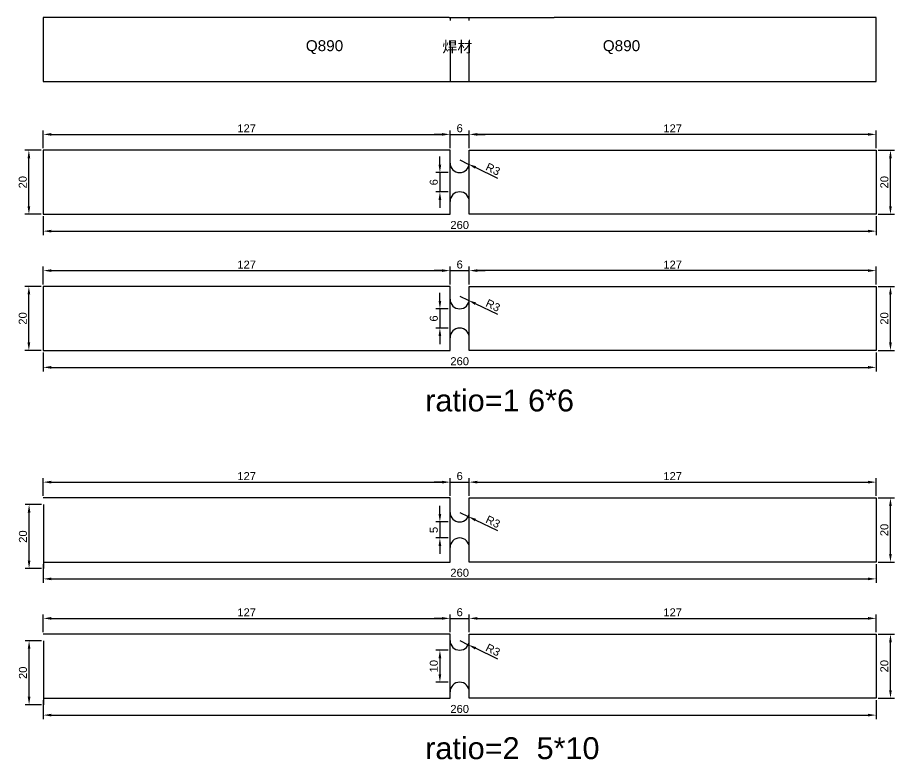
# Model space of a CAD drawing. Header units: millimetres. Extents: x 2230 to 5132, y 147 to 2048.
# Drawn here: x 2822 to 3095.8, y 176.5 to 408.1 of the extents above; entities that cross this region are included whole.
import ezdxf

# ---------------------------------------------------------------- set-up
doc = ezdxf.new("R2010")
doc.units = ezdxf.units.MM
doc.linetypes.add('DASHED', pattern=[19.05, 12.7, -6.35])
doc.styles.get("Standard").update_dxf_attribs({"font": 'arial.ttf'})
doc.dimstyles.new('ISO-25', dxfattribs={"dimtxt": 2.5, "dimasz": 2.5, "dimexe": 1.25, "dimexo": 0.625, "dimtad": 1, "dimtxsty": 'Standard', "dimcen": 2.5, "dimadec": 0, "dimazin": 0, "dimtfac": 1, "dimtmove": 0, "dimatfit": 3, "dimfxl": 1, "dimarcsym": 0})

# ---------------------------------------------------------------- blocks, each defined once
blk = doc.blocks.new('*D288')
at = {"color": 0, "lineweight": -2, "transparency": 16777216}
for p, q in [((2829.45, 366.67), (2824.33, 366.67)), ((2825.58, 349.17), (2825.58, 364.17)), ((2829.45, 346.67), (2824.33, 346.67))]:
    blk.add_line(p, q, dxfattribs=at)
at = {"color": 0, "transparency": 16777216}
for points in [[(2825.17, 364.17), (2826, 364.17), (2825.58, 366.67)], [(2825.17, 349.17), (2826, 349.17), (2825.58, 346.67)]]:
    blk.add_solid(points, dxfattribs=at)
at = {"layer": 'Defpoints', "color": 0, "transparency": 16777216}
for p in [(2825.58, 366.67), (2830.07, 366.67), (2830.07, 346.67)]:
    blk.add_point(p, dxfattribs=at)
at = {"color": 0, "transparency": 16777216, "insert": (2823.68, 356.67), "char_height": 2.5, "attachment_point": 5, "rotation": 90}
blk.add_mtext('20', dxfattribs=at)
blk = doc.blocks.new('*D353')
at = {"color": 0, "lineweight": -2, "transparency": 16777216}
for p, q in [((2830.07, 367.3), (2830.07, 372.86)), ((2957.07, 367.3), (2957.07, 372.86)), ((2832.57, 371.61), (2954.57, 371.61))]:
    blk.add_line(p, q, dxfattribs=at)
at = {"color": 0, "transparency": 16777216}
for points in [[(2832.57, 372.03), (2832.57, 371.19), (2830.07, 371.61)], [(2954.57, 372.03), (2954.57, 371.19), (2957.07, 371.61)]]:
    blk.add_solid(points, dxfattribs=at)
at = {"layer": 'Defpoints', "color": 0, "transparency": 16777216}
for p in [(2957.07, 371.61), (2830.07, 366.67), (2957.07, 366.67)]:
    blk.add_point(p, dxfattribs=at)
at = {"color": 0, "transparency": 16777216, "insert": (2893.57, 373.49), "char_height": 2.5, "attachment_point": 5}
blk.add_mtext('127', dxfattribs=at)
blk = doc.blocks.new('*D289')
at = {"color": 0, "lineweight": -2, "transparency": 16777216}
for p, q in [((2953.9, 362.17), (2953.9, 364.67)), ((2956.45, 359.67), (2952.65, 359.67)), ((2953.9, 359.67), (2953.9, 353.67)), ((2956.45, 353.67), (2952.65, 353.67)), ((2953.9, 351.17), (2953.9, 348.67))]:
    blk.add_line(p, q, dxfattribs=at)
at = {"color": 0, "transparency": 16777216}
for points in [[(2953.48, 362.17), (2954.32, 362.17), (2953.9, 359.67)], [(2953.48, 351.17), (2954.32, 351.17), (2953.9, 353.67)]]:
    blk.add_solid(points, dxfattribs=at)
at = {"layer": 'Defpoints', "color": 0, "transparency": 16777216}
for p in [(2957.07, 359.67), (2953.9, 353.67), (2957.07, 353.67)]:
    blk.add_point(p, dxfattribs=at)
at = {"color": 0, "transparency": 16777216, "insert": (2952, 356.67), "char_height": 2.5, "attachment_point": 5, "rotation": 90}
blk.add_mtext('6', dxfattribs=at)
blk = doc.blocks.new('*D290')
at = {"color": 0, "lineweight": -2, "transparency": 16777216}
for p, q in [((2960.07, 363.67), (2962.77, 362.36)), ((2972.02, 357.88), (2965.02, 361.27))]:
    blk.add_line(p, q, dxfattribs=at)
at = {"color": 0, "transparency": 16777216}
blk.add_solid([(2965.2, 361.65), (2964.84, 360.9), (2962.77, 362.36)], dxfattribs=at)
at = {"layer": 'Defpoints', "color": 0, "transparency": 16777216}
for p in [(2960.07, 363.67), (2962.77, 362.36)]:
    blk.add_point(p, dxfattribs=at)
at = {"color": 0, "transparency": 16777216, "insert": (2970.47, 360.74), "char_height": 2.5, "attachment_point": 5, "rotation": 334.116}
blk.add_mtext('R3', dxfattribs=at)
blk = doc.blocks.new('*D291')
at = {"color": 0, "lineweight": -2, "transparency": 16777216}
for p, q in [((3090.7, 366.67), (3095.81, 366.67)), ((3094.56, 349.17), (3094.56, 364.17)), ((3090.7, 346.67), (3095.81, 346.67))]:
    blk.add_line(p, q, dxfattribs=at)
at = {"color": 0, "transparency": 16777216}
for points in [[(3094.14, 364.17), (3094.97, 364.17), (3094.56, 366.67)], [(3094.14, 349.17), (3094.97, 349.17), (3094.56, 346.67)]]:
    blk.add_solid(points, dxfattribs=at)
at = {"layer": 'Defpoints', "color": 0, "transparency": 16777216}
for p in [(3090.07, 366.67), (3094.56, 366.67), (3090.07, 346.67)]:
    blk.add_point(p, dxfattribs=at)
at = {"color": 0, "transparency": 16777216, "insert": (3092.66, 356.67), "char_height": 2.5, "attachment_point": 5, "rotation": 90}
blk.add_mtext('20', dxfattribs=at)
blk = doc.blocks.new('*D354')
at = {"color": 0, "lineweight": -2, "transparency": 16777216}
for p, q in [((2963.07, 367.3), (2963.07, 372.86)), ((3090.07, 367.3), (3090.07, 372.86)), ((3087.57, 371.61), (2965.57, 371.61))]:
    blk.add_line(p, q, dxfattribs=at)
at = {"color": 0, "transparency": 16777216}
for points in [[(2965.57, 372.03), (2965.57, 371.19), (2963.07, 371.61)], [(3087.57, 372.03), (3087.57, 371.19), (3090.07, 371.61)]]:
    blk.add_solid(points, dxfattribs=at)
at = {"layer": 'Defpoints', "color": 0, "transparency": 16777216}
for p in [(2963.07, 371.61), (2963.07, 366.67), (3090.07, 366.67)]:
    blk.add_point(p, dxfattribs=at)
at = {"color": 0, "transparency": 16777216, "insert": (3026.57, 373.49), "char_height": 2.5, "attachment_point": 5}
blk.add_mtext('127', dxfattribs=at)
blk = doc.blocks.new('*D292')
at = {"color": 0, "lineweight": -2, "transparency": 16777216}
for p, q in [((2957.07, 367.3), (2957.07, 372.86)), ((2963.07, 367.3), (2963.07, 372.86)), ((2954.57, 371.61), (2952.07, 371.61)), ((2957.07, 371.61), (2963.07, 371.61)), ((2965.57, 371.61), (2968.07, 371.61))]:
    blk.add_line(p, q, dxfattribs=at)
at = {"color": 0, "transparency": 16777216}
for points in [[(2954.57, 372.03), (2954.57, 371.19), (2957.07, 371.61)], [(2965.57, 372.03), (2965.57, 371.19), (2963.07, 371.61)]]:
    blk.add_solid(points, dxfattribs=at)
at = {"layer": 'Defpoints', "color": 0, "transparency": 16777216}
for p in [(2963.07, 371.61), (2957.07, 366.67), (2963.07, 366.67)]:
    blk.add_point(p, dxfattribs=at)
at = {"color": 0, "transparency": 16777216, "insert": (2960.07, 373.51), "char_height": 2.5, "attachment_point": 5}
blk.add_mtext('6', dxfattribs=at)
blk = doc.blocks.new('*D293')
at = {"color": 0, "lineweight": -2, "transparency": 16777216}
for p, q in [((2830.07, 346.05), (2830.07, 340.16)), ((3090.07, 346.05), (3090.07, 340.16)), ((2832.57, 341.41), (3087.57, 341.41))]:
    blk.add_line(p, q, dxfattribs=at)
at = {"color": 0, "transparency": 16777216}
for points in [[(2832.57, 341.82), (2832.57, 340.99), (2830.07, 341.41)], [(3087.57, 341.82), (3087.57, 340.99), (3090.07, 341.41)]]:
    blk.add_solid(points, dxfattribs=at)
at = {"layer": 'Defpoints', "color": 0, "transparency": 16777216}
for p in [(2830.07, 346.67), (3090.07, 346.67), (3090.07, 341.41)]:
    blk.add_point(p, dxfattribs=at)
at = {"color": 0, "transparency": 16777216, "insert": (2960.07, 343.31), "char_height": 2.5, "attachment_point": 5}
blk.add_mtext('260', dxfattribs=at)
blk = doc.blocks.new('*D294')
at = {"color": 0, "lineweight": -2, "transparency": 16777216}
for p, q in [((2829.45, 324.15), (2824.33, 324.15)), ((2825.58, 306.65), (2825.58, 321.65)), ((2829.45, 304.15), (2824.33, 304.15))]:
    blk.add_line(p, q, dxfattribs=at)
at = {"color": 0, "transparency": 16777216}
for points in [[(2825.17, 321.65), (2826, 321.65), (2825.58, 324.15)], [(2825.17, 306.65), (2826, 306.65), (2825.58, 304.15)]]:
    blk.add_solid(points, dxfattribs=at)
at = {"layer": 'Defpoints', "color": 0, "transparency": 16777216}
for p in [(2825.58, 324.15), (2830.07, 324.15), (2830.07, 304.15)]:
    blk.add_point(p, dxfattribs=at)
at = {"color": 0, "transparency": 16777216, "insert": (2823.68, 314.15), "char_height": 2.5, "attachment_point": 5, "rotation": 90}
blk.add_mtext('20', dxfattribs=at)
blk = doc.blocks.new('*D355')
at = {"color": 0, "lineweight": -2, "transparency": 16777216}
for p, q in [((2830.07, 324.77), (2830.07, 330.33)), ((2832.57, 329.08), (2954.57, 329.08)), ((2957.07, 324.77), (2957.07, 330.33))]:
    blk.add_line(p, q, dxfattribs=at)
at = {"color": 0, "transparency": 16777216}
for points in [[(2832.57, 329.5), (2832.57, 328.67), (2830.07, 329.08)], [(2954.57, 329.5), (2954.57, 328.67), (2957.07, 329.08)]]:
    blk.add_solid(points, dxfattribs=at)
at = {"layer": 'Defpoints', "color": 0, "transparency": 16777216}
for p in [(2957.07, 329.08), (2830.07, 324.15), (2957.07, 324.15)]:
    blk.add_point(p, dxfattribs=at)
at = {"color": 0, "transparency": 16777216, "insert": (2893.57, 330.96), "char_height": 2.5, "attachment_point": 5}
blk.add_mtext('127', dxfattribs=at)
blk = doc.blocks.new('*D296')
at = {"color": 0, "lineweight": -2, "transparency": 16777216}
for p, q in [((2960.07, 321.15), (2962.77, 319.84)), ((2972.02, 315.35), (2965.02, 318.75))]:
    blk.add_line(p, q, dxfattribs=at)
at = {"color": 0, "transparency": 16777216}
blk.add_solid([(2965.2, 319.12), (2964.84, 318.37), (2962.77, 319.84)], dxfattribs=at)
at = {"layer": 'Defpoints', "color": 0, "transparency": 16777216}
for p in [(2960.07, 321.15), (2962.77, 319.84)]:
    blk.add_point(p, dxfattribs=at)
at = {"color": 0, "transparency": 16777216, "insert": (2970.47, 318.21), "char_height": 2.5, "attachment_point": 5, "rotation": 334.116}
blk.add_mtext('R3', dxfattribs=at)
blk = doc.blocks.new('*D297')
at = {"color": 0, "lineweight": -2, "transparency": 16777216}
for p, q in [((3090.7, 324.15), (3095.81, 324.15)), ((3094.56, 306.65), (3094.56, 321.65)), ((3090.7, 304.15), (3095.81, 304.15))]:
    blk.add_line(p, q, dxfattribs=at)
at = {"color": 0, "transparency": 16777216}
for points in [[(3094.14, 321.65), (3094.97, 321.65), (3094.56, 324.15)], [(3094.14, 306.65), (3094.97, 306.65), (3094.56, 304.15)]]:
    blk.add_solid(points, dxfattribs=at)
at = {"layer": 'Defpoints', "color": 0, "transparency": 16777216}
for p in [(3090.07, 324.15), (3094.56, 324.15), (3090.07, 304.15)]:
    blk.add_point(p, dxfattribs=at)
at = {"color": 0, "transparency": 16777216, "insert": (3092.66, 314.15), "char_height": 2.5, "attachment_point": 5, "rotation": 90}
blk.add_mtext('20', dxfattribs=at)
blk = doc.blocks.new('*D356')
at = {"color": 0, "lineweight": -2, "transparency": 16777216}
for p, q in [((2963.07, 324.77), (2963.07, 330.33)), ((3087.57, 329.08), (2965.57, 329.08)), ((3090.07, 324.77), (3090.07, 330.33))]:
    blk.add_line(p, q, dxfattribs=at)
at = {"color": 0, "transparency": 16777216}
for points in [[(2965.57, 329.5), (2965.57, 328.67), (2963.07, 329.08)], [(3087.57, 329.5), (3087.57, 328.67), (3090.07, 329.08)]]:
    blk.add_solid(points, dxfattribs=at)
at = {"layer": 'Defpoints', "color": 0, "transparency": 16777216}
for p in [(2963.07, 329.08), (2963.07, 324.15), (3090.07, 324.15)]:
    blk.add_point(p, dxfattribs=at)
at = {"color": 0, "transparency": 16777216, "insert": (3026.57, 330.96), "char_height": 2.5, "attachment_point": 5}
blk.add_mtext('127', dxfattribs=at)
blk = doc.blocks.new('*D298')
at = {"color": 0, "lineweight": -2, "transparency": 16777216}
for p, q in [((2954.57, 329.08), (2952.07, 329.08)), ((2957.07, 324.77), (2957.07, 330.33)), ((2957.07, 329.08), (2963.07, 329.08)), ((2963.07, 324.77), (2963.07, 330.33)), ((2965.57, 329.08), (2968.07, 329.08))]:
    blk.add_line(p, q, dxfattribs=at)
at = {"color": 0, "transparency": 16777216}
for points in [[(2954.57, 329.5), (2954.57, 328.67), (2957.07, 329.08)], [(2965.57, 329.5), (2965.57, 328.67), (2963.07, 329.08)]]:
    blk.add_solid(points, dxfattribs=at)
at = {"layer": 'Defpoints', "color": 0, "transparency": 16777216}
for p in [(2963.07, 329.08), (2957.07, 324.15), (2963.07, 324.15)]:
    blk.add_point(p, dxfattribs=at)
at = {"color": 0, "transparency": 16777216, "insert": (2960.07, 330.98), "char_height": 2.5, "attachment_point": 5}
blk.add_mtext('6', dxfattribs=at)
blk = doc.blocks.new('*D299')
at = {"color": 0, "lineweight": -2, "transparency": 16777216}
for p, q in [((2830.07, 303.52), (2830.07, 297.63)), ((3090.07, 303.52), (3090.07, 297.63)), ((2832.57, 298.88), (3087.57, 298.88))]:
    blk.add_line(p, q, dxfattribs=at)
at = {"color": 0, "transparency": 16777216}
for points in [[(2832.57, 299.3), (2832.57, 298.47), (2830.07, 298.88)], [(3087.57, 299.3), (3087.57, 298.47), (3090.07, 298.88)]]:
    blk.add_solid(points, dxfattribs=at)
at = {"layer": 'Defpoints', "color": 0, "transparency": 16777216}
for p in [(2830.07, 304.15), (3090.07, 304.15), (3090.07, 298.88)]:
    blk.add_point(p, dxfattribs=at)
at = {"color": 0, "transparency": 16777216, "insert": (2960.07, 300.78), "char_height": 2.5, "attachment_point": 5}
blk.add_mtext('260', dxfattribs=at)
blk = doc.blocks.new('*D310')
at = {"color": 0, "lineweight": -2, "transparency": 16777216}
for p, q in [((2829.51, 256.05), (2824.4, 256.05)), ((2825.65, 238.55), (2825.65, 253.55)), ((2829.51, 236.05), (2824.4, 236.05))]:
    blk.add_line(p, q, dxfattribs=at)
at = {"color": 0, "transparency": 16777216}
for points in [[(2825.23, 253.55), (2826.06, 253.55), (2825.65, 256.05)], [(2825.23, 238.55), (2826.06, 238.55), (2825.65, 236.05)]]:
    blk.add_solid(points, dxfattribs=at)
at = {"layer": 'Defpoints', "color": 0, "transparency": 16777216}
for p in [(2825.65, 256.05), (2830.13, 256.05), (2830.13, 236.05)]:
    blk.add_point(p, dxfattribs=at)
at = {"color": 0, "transparency": 16777216, "insert": (2823.74, 246.05), "char_height": 2.5, "attachment_point": 5, "rotation": 90}
blk.add_mtext('20', dxfattribs=at)
blk = doc.blocks.new('*D357')
at = {"color": 0, "lineweight": -2, "transparency": 16777216}
for p, q in [((2830.07, 258.74), (2830.07, 264.3)), ((2832.57, 263.05), (2954.57, 263.05)), ((2957.07, 258.74), (2957.07, 264.3))]:
    blk.add_line(p, q, dxfattribs=at)
at = {"color": 0, "transparency": 16777216}
for points in [[(2832.57, 263.47), (2832.57, 262.63), (2830.07, 263.05)], [(2954.57, 263.47), (2954.57, 262.63), (2957.07, 263.05)]]:
    blk.add_solid(points, dxfattribs=at)
at = {"layer": 'Defpoints', "color": 0, "transparency": 16777216}
for p in [(2957.07, 263.05), (2830.07, 258.12), (2957.07, 258.12)]:
    blk.add_point(p, dxfattribs=at)
at = {"color": 0, "transparency": 16777216, "insert": (2893.57, 264.93), "char_height": 2.5, "attachment_point": 5}
blk.add_mtext('127', dxfattribs=at)
blk = doc.blocks.new('*D311')
at = {"color": 0, "lineweight": -2, "transparency": 16777216}
for p, q in [((2953.9, 253.12), (2953.9, 255.62)), ((2956.45, 250.62), (2952.65, 250.62)), ((2953.9, 250.62), (2953.9, 245.62)), ((2956.45, 245.62), (2952.65, 245.62)), ((2953.9, 243.12), (2953.9, 240.62))]:
    blk.add_line(p, q, dxfattribs=at)
at = {"color": 0, "transparency": 16777216}
for points in [[(2953.48, 253.12), (2954.32, 253.12), (2953.9, 250.62)], [(2953.48, 243.12), (2954.32, 243.12), (2953.9, 245.62)]]:
    blk.add_solid(points, dxfattribs=at)
at = {"layer": 'Defpoints', "color": 0, "transparency": 16777216}
for p in [(2957.07, 250.62), (2953.9, 245.62), (2957.07, 245.62)]:
    blk.add_point(p, dxfattribs=at)
at = {"color": 0, "transparency": 16777216, "insert": (2952, 248.12), "char_height": 2.5, "attachment_point": 5, "rotation": 90}
blk.add_mtext('5', dxfattribs=at)
blk = doc.blocks.new('*D312')
at = {"color": 0, "lineweight": -2, "transparency": 16777216}
for p, q in [((2960.07, 253.62), (2962.77, 252.31)), ((2972.02, 247.82), (2965.02, 251.22))]:
    blk.add_line(p, q, dxfattribs=at)
at = {"color": 0, "transparency": 16777216}
blk.add_solid([(2965.2, 251.59), (2964.84, 250.84), (2962.77, 252.31)], dxfattribs=at)
at = {"layer": 'Defpoints', "color": 0, "transparency": 16777216}
for p in [(2960.07, 253.62), (2962.77, 252.31)]:
    blk.add_point(p, dxfattribs=at)
at = {"color": 0, "transparency": 16777216, "insert": (2970.47, 250.68), "char_height": 2.5, "attachment_point": 5, "rotation": 334.116}
blk.add_mtext('R3', dxfattribs=at)
blk = doc.blocks.new('*D313')
at = {"color": 0, "lineweight": -2, "transparency": 16777216}
for p, q in [((3090.7, 258.12), (3095.81, 258.12)), ((3094.56, 240.62), (3094.56, 255.62)), ((3090.7, 238.12), (3095.81, 238.12))]:
    blk.add_line(p, q, dxfattribs=at)
at = {"color": 0, "transparency": 16777216}
for points in [[(3094.14, 255.62), (3094.97, 255.62), (3094.56, 258.12)], [(3094.14, 240.62), (3094.97, 240.62), (3094.56, 238.12)]]:
    blk.add_solid(points, dxfattribs=at)
at = {"layer": 'Defpoints', "color": 0, "transparency": 16777216}
for p in [(3090.07, 258.12), (3094.56, 258.12), (3090.07, 238.12)]:
    blk.add_point(p, dxfattribs=at)
at = {"color": 0, "transparency": 16777216, "insert": (3092.66, 248.12), "char_height": 2.5, "attachment_point": 5, "rotation": 90}
blk.add_mtext('20', dxfattribs=at)
blk = doc.blocks.new('*D314')
at = {"color": 0, "lineweight": -2, "transparency": 16777216}
for p, q in [((2954.57, 263.05), (2952.07, 263.05)), ((2957.07, 258.74), (2957.07, 264.3)), ((2957.07, 263.05), (2963.07, 263.05)), ((2963.07, 258.74), (2963.07, 264.3)), ((2965.57, 263.05), (2968.07, 263.05))]:
    blk.add_line(p, q, dxfattribs=at)
at = {"color": 0, "transparency": 16777216}
for points in [[(2954.57, 263.47), (2954.57, 262.63), (2957.07, 263.05)], [(2965.57, 263.47), (2965.57, 262.63), (2963.07, 263.05)]]:
    blk.add_solid(points, dxfattribs=at)
at = {"layer": 'Defpoints', "color": 0, "transparency": 16777216}
for p in [(2963.07, 263.05), (2957.07, 258.12), (2963.07, 258.12)]:
    blk.add_point(p, dxfattribs=at)
at = {"color": 0, "transparency": 16777216, "insert": (2960.07, 264.95), "char_height": 2.5, "attachment_point": 5}
blk.add_mtext('6', dxfattribs=at)
blk = doc.blocks.new('*D315')
at = {"color": 0, "lineweight": -2, "transparency": 16777216}
for p, q in [((2829.51, 213.53), (2824.4, 213.53)), ((2825.65, 196.03), (2825.65, 211.03)), ((2829.51, 193.53), (2824.4, 193.53))]:
    blk.add_line(p, q, dxfattribs=at)
at = {"color": 0, "transparency": 16777216}
for points in [[(2825.23, 211.03), (2826.06, 211.03), (2825.65, 213.53)], [(2825.23, 196.03), (2826.06, 196.03), (2825.65, 193.53)]]:
    blk.add_solid(points, dxfattribs=at)
at = {"layer": 'Defpoints', "color": 0, "transparency": 16777216}
for p in [(2825.65, 213.53), (2830.13, 213.53), (2830.13, 193.53)]:
    blk.add_point(p, dxfattribs=at)
at = {"color": 0, "transparency": 16777216, "insert": (2823.74, 203.53), "char_height": 2.5, "attachment_point": 5, "rotation": 90}
blk.add_mtext('20', dxfattribs=at)
blk = doc.blocks.new('*D316')
at = {"color": 0, "lineweight": -2, "transparency": 16777216}
for p, q in [((2956.45, 210.59), (2952.65, 210.59)), ((2953.9, 208.09), (2953.9, 203.09)), ((2956.45, 200.59), (2952.65, 200.59))]:
    blk.add_line(p, q, dxfattribs=at)
at = {"color": 0, "transparency": 16777216}
for points in [[(2953.48, 208.09), (2954.32, 208.09), (2953.9, 210.59)], [(2953.48, 203.09), (2954.32, 203.09), (2953.9, 200.59)]]:
    blk.add_solid(points, dxfattribs=at)
at = {"layer": 'Defpoints', "color": 0, "transparency": 16777216}
for p in [(2957.07, 210.59), (2953.9, 200.59), (2957.07, 200.59)]:
    blk.add_point(p, dxfattribs=at)
at = {"color": 0, "transparency": 16777216, "insert": (2952, 205.59), "char_height": 2.5, "attachment_point": 5, "rotation": 90}
blk.add_mtext('10', dxfattribs=at)
blk = doc.blocks.new('*D317')
at = {"color": 0, "lineweight": -2, "transparency": 16777216}
for p, q in [((2960.07, 213.59), (2962.77, 212.28)), ((2972.02, 207.79), (2965.02, 211.19))]:
    blk.add_line(p, q, dxfattribs=at)
at = {"color": 0, "transparency": 16777216}
blk.add_solid([(2965.2, 211.56), (2964.84, 210.81), (2962.77, 212.28)], dxfattribs=at)
at = {"layer": 'Defpoints', "color": 0, "transparency": 16777216}
for p in [(2960.07, 213.59), (2962.77, 212.28)]:
    blk.add_point(p, dxfattribs=at)
at = {"color": 0, "transparency": 16777216, "insert": (2970.47, 210.66), "char_height": 2.5, "attachment_point": 5, "rotation": 334.116}
blk.add_mtext('R3', dxfattribs=at)
blk = doc.blocks.new('*D318')
at = {"color": 0, "lineweight": -2, "transparency": 16777216}
for p, q in [((3090.7, 215.59), (3095.81, 215.59)), ((3094.56, 198.09), (3094.56, 213.09)), ((3090.7, 195.59), (3095.81, 195.59))]:
    blk.add_line(p, q, dxfattribs=at)
at = {"color": 0, "transparency": 16777216}
for points in [[(3094.14, 213.09), (3094.97, 213.09), (3094.56, 215.59)], [(3094.14, 198.09), (3094.97, 198.09), (3094.56, 195.59)]]:
    blk.add_solid(points, dxfattribs=at)
at = {"layer": 'Defpoints', "color": 0, "transparency": 16777216}
for p in [(3090.07, 215.59), (3094.56, 215.59), (3090.07, 195.59)]:
    blk.add_point(p, dxfattribs=at)
at = {"color": 0, "transparency": 16777216, "insert": (3092.66, 205.59), "char_height": 2.5, "attachment_point": 5, "rotation": 90}
blk.add_mtext('20', dxfattribs=at)
blk = doc.blocks.new('*D319')
at = {"color": 0, "lineweight": -2, "transparency": 16777216}
for p, q in [((2957.07, 216.21), (2957.07, 221.77)), ((2963.07, 216.21), (2963.07, 221.77)), ((2954.57, 220.52), (2952.07, 220.52)), ((2957.07, 220.52), (2963.07, 220.52)), ((2965.57, 220.52), (2968.07, 220.52))]:
    blk.add_line(p, q, dxfattribs=at)
at = {"color": 0, "transparency": 16777216}
for points in [[(2954.57, 220.94), (2954.57, 220.11), (2957.07, 220.52)], [(2965.57, 220.94), (2965.57, 220.11), (2963.07, 220.52)]]:
    blk.add_solid(points, dxfattribs=at)
at = {"layer": 'Defpoints', "color": 0, "transparency": 16777216}
for p in [(2963.07, 220.52), (2957.07, 215.59), (2963.07, 215.59)]:
    blk.add_point(p, dxfattribs=at)
at = {"color": 0, "transparency": 16777216, "insert": (2960.07, 222.43), "char_height": 2.5, "attachment_point": 5}
blk.add_mtext('6', dxfattribs=at)
blk = doc.blocks.new('*D330')
at = {"color": 0, "lineweight": -2, "transparency": 16777216}
for p, q in [((2830.07, 216.21), (2830.07, 221.77)), ((2957.07, 216.21), (2957.07, 221.77)), ((2832.57, 220.52), (2954.57, 220.52))]:
    blk.add_line(p, q, dxfattribs=at)
at = {"color": 0, "transparency": 16777216}
for points in [[(2832.57, 220.94), (2832.57, 220.11), (2830.07, 220.52)], [(2954.57, 220.94), (2954.57, 220.11), (2957.07, 220.52)]]:
    blk.add_solid(points, dxfattribs=at)
at = {"layer": 'Defpoints', "color": 0, "transparency": 16777216}
for p in [(2957.07, 220.52), (2830.07, 215.59), (2957.07, 215.59)]:
    blk.add_point(p, dxfattribs=at)
at = {"color": 0, "transparency": 16777216, "insert": (2893.57, 222.4), "char_height": 2.5, "attachment_point": 5}
blk.add_mtext('127', dxfattribs=at)
blk = doc.blocks.new('*D331')
at = {"color": 0, "lineweight": -2, "transparency": 16777216}
for p, q in [((2963.07, 258.74), (2963.07, 264.3)), ((2965.57, 263.05), (3087.57, 263.05)), ((3090.07, 258.74), (3090.07, 264.3))]:
    blk.add_line(p, q, dxfattribs=at)
at = {"color": 0, "transparency": 16777216}
for points in [[(2965.57, 263.47), (2965.57, 262.63), (2963.07, 263.05)], [(3087.57, 263.47), (3087.57, 262.63), (3090.07, 263.05)]]:
    blk.add_solid(points, dxfattribs=at)
at = {"layer": 'Defpoints', "color": 0, "transparency": 16777216}
for p in [(3090.07, 263.05), (2963.07, 258.12), (3090.07, 258.12)]:
    blk.add_point(p, dxfattribs=at)
at = {"color": 0, "transparency": 16777216, "insert": (3026.57, 264.93), "char_height": 2.5, "attachment_point": 5}
blk.add_mtext('127', dxfattribs=at)
blk = doc.blocks.new('*D332')
at = {"color": 0, "lineweight": -2, "transparency": 16777216}
for p, q in [((2963.07, 216.21), (2963.07, 221.77)), ((3090.07, 216.21), (3090.07, 221.77)), ((2965.57, 220.52), (3087.57, 220.52))]:
    blk.add_line(p, q, dxfattribs=at)
at = {"color": 0, "transparency": 16777216}
for points in [[(2965.57, 220.94), (2965.57, 220.11), (2963.07, 220.52)], [(3087.57, 220.94), (3087.57, 220.11), (3090.07, 220.52)]]:
    blk.add_solid(points, dxfattribs=at)
at = {"layer": 'Defpoints', "color": 0, "transparency": 16777216}
for p in [(3090.07, 220.52), (2963.07, 215.59), (3090.07, 215.59)]:
    blk.add_point(p, dxfattribs=at)
at = {"color": 0, "transparency": 16777216, "insert": (3026.57, 222.4), "char_height": 2.5, "attachment_point": 5}
blk.add_mtext('127', dxfattribs=at)
blk = doc.blocks.new('*D333')
at = {"color": 0, "lineweight": -2, "transparency": 16777216}
for p, q in [((2830.07, 237.49), (2830.07, 231.6)), ((3090.07, 237.49), (3090.07, 231.6)), ((2832.57, 232.85), (3087.57, 232.85))]:
    blk.add_line(p, q, dxfattribs=at)
at = {"color": 0, "transparency": 16777216}
for points in [[(2832.57, 233.27), (2832.57, 232.43), (2830.07, 232.85)], [(3087.57, 233.27), (3087.57, 232.43), (3090.07, 232.85)]]:
    blk.add_solid(points, dxfattribs=at)
at = {"layer": 'Defpoints', "color": 0, "transparency": 16777216}
for p in [(2830.07, 238.12), (3090.07, 238.12), (3090.07, 232.85)]:
    blk.add_point(p, dxfattribs=at)
at = {"color": 0, "transparency": 16777216, "insert": (2960.07, 234.75), "char_height": 2.5, "attachment_point": 5}
blk.add_mtext('260', dxfattribs=at)
blk = doc.blocks.new('*D334')
at = {"color": 0, "lineweight": -2, "transparency": 16777216}
for p, q in [((2830.07, 194.96), (2830.07, 189.07)), ((3090.07, 194.96), (3090.07, 189.07)), ((2832.57, 190.32), (3087.57, 190.32))]:
    blk.add_line(p, q, dxfattribs=at)
at = {"color": 0, "transparency": 16777216}
for points in [[(2832.57, 190.74), (2832.57, 189.91), (2830.07, 190.32)], [(3087.57, 190.74), (3087.57, 189.91), (3090.07, 190.32)]]:
    blk.add_solid(points, dxfattribs=at)
at = {"layer": 'Defpoints', "color": 0, "transparency": 16777216}
for p in [(2830.07, 195.59), (3090.07, 195.59), (3090.07, 190.32)]:
    blk.add_point(p, dxfattribs=at)
at = {"color": 0, "transparency": 16777216, "insert": (2960.07, 192.23), "char_height": 2.5, "attachment_point": 5}
blk.add_mtext('260', dxfattribs=at)
blk = doc.blocks.new('*D423')
at = {"color": 0, "lineweight": -2, "transparency": 16777216}
for p, q in [((2953.9, 319.65), (2953.9, 322.15)), ((2956.45, 317.15), (2952.65, 317.15)), ((2953.9, 317.15), (2953.9, 311.15)), ((2956.45, 311.15), (2952.65, 311.15)), ((2953.9, 308.65), (2953.9, 306.15))]:
    blk.add_line(p, q, dxfattribs=at)
at = {"color": 0, "transparency": 16777216}
for points in [[(2953.48, 319.65), (2954.32, 319.65), (2953.9, 317.15)], [(2953.48, 308.65), (2954.32, 308.65), (2953.9, 311.15)]]:
    blk.add_solid(points, dxfattribs=at)
at = {"layer": 'Defpoints', "color": 0, "transparency": 16777216}
for p in [(2957.07, 317.15), (2953.9, 311.15), (2957.07, 311.15)]:
    blk.add_point(p, dxfattribs=at)
at = {"color": 0, "transparency": 16777216, "insert": (2952, 314.15), "char_height": 2.5, "attachment_point": 5, "rotation": 90}
blk.add_mtext('6', dxfattribs=at)

msp = doc.modelspace()

# ---------------------------------------------------------------- linework, layer by layer
for p, q in [((2830.071, 408.087), (2830.071, 388.087)), ((2956.836, 408.087), (2830.071, 408.087)), ((2956.836, 408.087), (2989.606, 408.087)), ((3090.071, 408.087), (2989.606, 408.087)), ((3090.071, 388.087), (3090.071, 408.087)), ((2830.071, 388.087), (2965.071, 388.087)), ((2965.071, 388.087), (2981.37, 388.087)), ((2981.37, 388.087), (3090.071, 388.087)), ((2830.071, 366.674), (2830.071, 346.674)), ((2957.071, 366.674), (2830.071, 366.674)), ((2957.071, 346.674), (2957.071, 366.674)), ((2963.071, 346.674), (2963.071, 366.674)), ((2963.071, 366.674), (3090.071, 366.674)), ((3090.071, 366.674), (3090.071, 346.674)), ((2830.071, 346.674), (2957.071, 346.674)), ((3090.071, 346.674), (2963.071, 346.674)), ((2830.071, 324.148), (2830.071, 304.148)), ((2957.071, 324.148), (2830.071, 324.148)), ((2957.071, 304.148), (2957.071, 324.148)), ((2963.071, 304.148), (2963.071, 324.148)), ((2963.071, 324.148), (3090.071, 324.148)), ((3090.071, 324.148), (3090.071, 304.148)), ((2830.071, 304.148), (2957.071, 304.148)), ((3090.071, 304.148), (2963.071, 304.148)), ((2957.071, 258.117), (2830.071, 258.117)), ((2957.071, 238.117), (2957.071, 258.117)), ((2963.071, 238.117), (2963.071, 258.117)), ((2963.071, 258.117), (3090.071, 258.117)), ((3090.071, 258.117), (3090.071, 238.117)), ((2830.132, 256.052), (2830.132, 236.052)), ((2830.132, 238.117), (2957.071, 238.117)), ((3090.071, 238.117), (2963.071, 238.117)), ((2957.071, 215.59), (2830.071, 215.59)), ((2957.071, 195.59), (2957.071, 215.59)), ((2963.071, 195.59), (2963.071, 215.59)), ((2963.071, 215.59), (3090.071, 215.59)), ((3090.071, 215.59), (3090.071, 195.59)), ((2830.132, 213.526), (2830.132, 193.526)), ((2830.132, 195.59), (2957.071, 195.59)), ((3090.071, 195.59), (2963.071, 195.59))]:
    msp.add_line(p, q)
at = {"linetype": 'DASHED'}
for p, q in [((2957.226, 388.087), (2957.226, 408.087)), ((2963.071, 388.087), (2963.071, 408.087))]:
    msp.add_line(p, q, dxfattribs=at)
for centre, start, end in [((2960.071, 362.674), 180, 0), ((2960.071, 350.674), 0, 180), ((2960.071, 320.148), 180, 0), ((2960.071, 308.148), 0, 180), ((2960.071, 253.617), 180, 0), ((2960.071, 242.617), 0, 180), ((2960.071, 213.59), 180, 0), ((2960.071, 197.59), 0, 180)]:
    msp.add_arc(centre, 3, start, end)

# ---------------------------------------------------------------- texts
for s, height, p in [('Q890', 3.4179, (2912.035, 397.59)), ('焊材', 3.4179, (2954.684, 397.246)), ('Q890', 3.4179, (3004.748, 397.59)), ('ratio=1 6*6', 6.83588, (2949.312, 285.134)), ('ratio=2  5*10', 6.83588, (2949.312, 176.576))]:
    msp.add_text(s, height=height).set_placement(p)

# ---------------------------------------------------------------- dimensions: what is measured, and where the dimension line sits
for p1, p2, distance, picture, middle in [((2830.071, 366.674), (2957.071, 366.674), 4.935, '*D353', (2893.571, 373.489)), ((2957.071, 366.674), (2963.071, 366.674), 4.935, '*D292', (2960.071, 373.51)), ((3090.071, 366.674), (2963.071, 366.674), -4.935, '*D354', (3026.571, 373.489)), ((2830.071, 346.674), (2830.071, 366.674), 4.487, '*D288', (2823.683, 356.674)), ((2957.071, 359.674), (2957.071, 353.674), -3.173, '*D289', (2951.997, 356.674)), ((3090.071, 346.674), (3090.071, 366.674), -4.487, '*D291', (3092.656, 356.674)), ((2830.071, 346.674), (3090.071, 346.674), -5.266, '*D293', (2960.071, 343.31)), ((2830.071, 324.148), (2957.071, 324.148), 4.935, '*D355', (2893.571, 330.963)), ((2957.071, 324.148), (2963.071, 324.148), 4.935, '*D298', (2960.071, 330.984)), ((3090.071, 324.148), (2963.071, 324.148), -4.935, '*D356', (3026.571, 330.963)), ((2830.071, 304.148), (2830.071, 324.148), 4.487, '*D294', (2823.683, 314.148)), ((3090.071, 304.148), (3090.071, 324.148), -4.487, '*D297', (3092.656, 314.148)), ((2957.071, 317.148), (2957.071, 311.148), -3.173, '*D423', (2951.997, 314.148)), ((2830.071, 304.148), (3090.071, 304.148), -5.266, '*D299', (2960.071, 300.783)), ((2830.071, 258.117), (2957.071, 258.117), 4.935, '*D357', (2893.571, 264.931)), ((2957.071, 258.117), (2963.071, 258.117), 4.935, '*D314', (2960.071, 264.953)), ((2963.071, 258.117), (3090.071, 258.117), 4.935, '*D331', (3026.571, 264.931)), ((3090.071, 238.117), (3090.071, 258.117), -4.487, '*D313', (3092.656, 248.117)), ((2830.132, 236.052), (2830.132, 256.052), 4.487, '*D310', (2823.744, 246.052)), ((2957.071, 250.617), (2957.071, 245.617), -3.173, '*D311', (2952.002, 248.117)), ((2830.071, 238.117), (3090.071, 238.117), -5.266, '*D333', (2960.071, 234.752)), ((2830.071, 215.59), (2957.071, 215.59), 4.935, '*D330', (2893.571, 222.405)), ((2957.071, 215.59), (2963.071, 215.59), 4.935, '*D319', (2960.071, 222.426)), ((2963.071, 215.59), (3090.071, 215.59), 4.935, '*D332', (3026.571, 222.405)), ((3090.071, 195.59), (3090.071, 215.59), -4.487, '*D318', (3092.656, 205.59)), ((2830.132, 193.526), (2830.132, 213.526), 4.487, '*D315', (2823.744, 203.526)), ((2957.071, 210.59), (2957.071, 200.59), -3.173, '*D316', (2951.997, 205.59)), ((2830.071, 195.59), (3090.071, 195.59), -5.266, '*D334', (2960.071, 192.225))]:
    dim = msp.add_aligned_dim(p1=p1, p2=p2, distance=distance, dimstyle='ISO-25')
    dim.commit()
    dim.dimension.update_dxf_attribs({"geometry": picture, "text_midpoint": middle})
for center, mpoint, picture, middle in [((2960.071, 363.674), (2962.77, 362.365), '*D290', (2970.475, 360.741)), ((2960.071, 321.148), (2962.77, 319.838), '*D296', (2970.475, 318.214)), ((2960.071, 253.617), (2962.77, 252.307), '*D312', (2970.475, 250.683)), ((2960.071, 213.59), (2962.77, 212.28), '*D317', (2970.475, 210.656))]:
    dim = msp.add_radius_dim(center=center, mpoint=mpoint, dimstyle='ISO-25')
    dim.commit()
    dim.dimension.update_dxf_attribs({"geometry": picture, "text_midpoint": middle})

doc.saveas('drawing.dxf')
